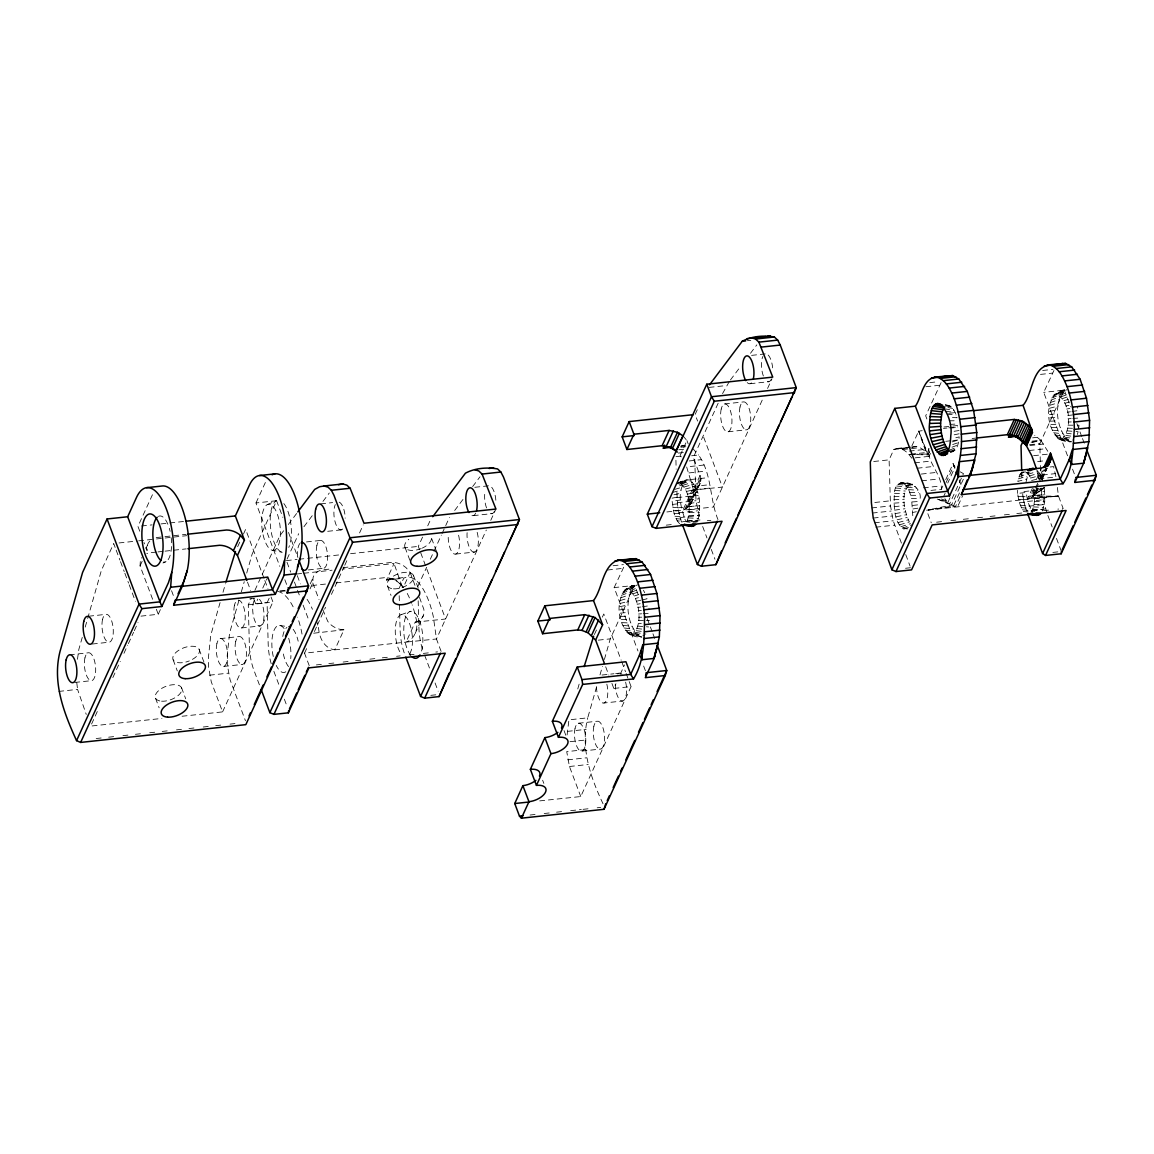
<?xml version="1.0" encoding="UTF-8"?>
<svg xmlns="http://www.w3.org/2000/svg" width="1154" height="1154" viewBox="0 0 1154 1154"><rect width="100%" height="100%" fill="white"/><g stroke="black" fill="none" stroke-linecap="round" stroke-linejoin="round"><path stroke-width="0.75" stroke-dasharray="5 3.75" d="M666.868 511.958L682.879 510.169L692.025 490.205C698.545 489.051 702.916 481.593 700.016 475.477L692.544 455.527M930.961 490.421L941.318 489.31C942.299 474.251 926.633 462.437 928.653 448.502M629.161 634.411L641.884 637.008C615.5 639.604 609.903 588.194 636.042 584.818L625.396 589.319M640.412 636.936C626.492 625.93 623.78 599.2 634.628 585.28L639.157 597.065M630.502 634.931C644.495 629.709 639.907 593.545 626.651 588.915M1060.05 439.703L1071.431 441.766C1045.048 444.362 1039.451 392.951 1065.589 389.576L1054.929 394.091M1069.96 441.693C1056.04 430.702 1053.328 403.958 1064.176 390.038M1061.348 439.761C1073.09 429.36 1070.162 400.972 1056.184 393.673M152.616 599.258L140.067 565.893L140.341 560.685A16.935 13.011 24.6 0 1 141.769 557.627M149.832 541.038A16.935 13.011 24.6 0 0 147.337 545.409L147.063 550.617L144.034 542.553M310.037 588.915L312.763 582.958L313.037 577.75A16.935 13.011 24.6 0 1 321.894 569.932L332.453 568.792M680.644 499.971L672.118 501.269L674.109 513.588L677.167 520.8L686.241 521.637C680.687 509.722 675.104 487.075 688.462 479.386C701.3 487.911 701.387 508.38 697.319 521.954L687.149 521.103L686.745 521.911L690.106 522.257M687.149 521.103C690.813 508.856 690.756 490.392 679.158 482.704L688.462 479.386M907.794 528.849C893.239 529.426 893.73 503.663 894.451 493.321C894.494 474.698 921.786 482.805 920.2 498.268L911.545 498.542C909.857 492.729 908.184 484.781 901.736 482.574M899.514 524.825L909.366 521.954C904.361 511.208 899.312 490.796 911.357 483.858M912.785 515.708L911.545 498.542M1030.94 512.405C1035.47 505.683 1034.705 496.84 1033.811 489.166L1038.975 488.459M1042.524 510.948L1044.716 501.514L1044.586 491.243L1044.139 487.753L1040.692 488.229M567.104 734.939L568.936 719.851L587.732 717.831L597.051 685.216M603.023 803.761C590.358 776.959 580.289 747.604 587.732 717.831M950.694 452.411C957.604 450.825 958.7 442.775 959.19 436.89L954.084 438.188M1078.673 428.61L1079.004 425.249L1075.86 425.22M1025.993 482.213L1028.676 471.813L1019.862 474.799L1017.799 481.391L1026.382 479.126M77.477 659.28L78.833 649.399L82.266 637.383M1077.389 434.481L1078.124 431.711L1073.465 431.351M85.208 627.084L87.17 620.217M87.661 618.501L101.379 570.422L113.683 543.534L115.544 548.482M220.082 602.59L210.764 635.205L208.427 657.419L208.528 666.983L211.283 681.855L222.578 711.888L181.567 716.302M223.01 592.29L225.463 583.708M238.878 600.57L229.559 633.185L227.223 655.385L227.324 664.964L230.079 679.836L245.456 720.76M241.316 591.973L244.259 581.674M246.711 573.091L252.106 554.208L276.585 500.735L255.986 502.956L279.816 566.369M577.765 688.952L579.726 682.086M599.993 674.917L602.446 666.334M604.393 659.453L610.278 638.854L634.758 585.381L614.159 587.602L637.989 651.015M915.266 457.835L929.085 456.349L930.225 453.089M309.229 665.685L304.526 653.164L406.078 642.1C415.541 639.013 418.57 627.17 416.031 618.429A57.96 22.691 83.9 0 0 412.18 604.84M929.374 451.575L928.047 454.907L908.876 454.402C905.313 450.204 899.298 446.612 893.845 449.469L889.099 459.84L890.499 505.928L893.225 520.771L901.447 543.159M928.278 510.039L1027.363 499.278L1032.787 496.263L1037.662 488.676M140.976 616.135L158.257 614.274L161.098 607.985M700.016 475.477L693.496 489.844C694.65 497.836 691.145 507.544 682.879 510.169L713.273 507.053L763.126 398.144M929.403 451.935L928.047 454.907C924.354 449.714 917.718 444.29 911.112 447.622M271.046 596.979L272.907 601.941L255.625 603.802L257.775 599.085M262.766 588.093L267.757 577.101M626.117 673.388L631.079 686.587L613.813 688.448L615.947 683.731M620.232 674.311L624.516 664.892M145.938 548.467L147.337 545.409M140.067 565.893L142.173 561.32M97.297 711.542L90.647 726.097L161.949 718.423M112.847 677.586L120.247 661.415M123.954 653.323L127.647 645.245M128.397 643.629L133.575 632.305M134.311 630.69L138.018 622.597M255.986 502.956L264.8 483.699A52.709 20.642 83.9 0 1 266.949 479.776M237.652 546.736L240.551 540.418M243.451 534.086L245.614 529.34L264.223 578.832M259.405 684.841L253.866 670.113A32.831 12.853 83.9 0 1 249.379 645.778L248.283 604.797L251.226 598.363M254.904 590.343L279.903 535.73L284.115 530.119M271.204 663.709A32.831 12.853 83.9 0 1 268.175 643.759L267.079 602.777L271.147 593.892M287.101 559.012L298.698 533.711M222.578 711.888L272.907 601.941M310.238 583.866L313.037 577.75M304.526 653.164L308.046 645.49M314.407 631.584L316.629 626.723M317.364 625.107L325.515 607.321M331.429 594.382L344.022 566.902M344.757 565.287L346.979 560.426M359.558 532.946L363.265 524.854M322.803 609.557L327.693 621.27A16.69 12.824 24.6 0 0 343.95 629.795L334.804 649.76C324.678 648.75 319.384 638.032 318.663 628.901A57.96 22.691 83.9 0 0 316.888 621.891M343.012 567.653L392.302 562.344A16.935 13.011 24.6 0 1 406.121 567.739L410.146 572.485L403.323 587.372L401.505 584.991A57.96 22.691 83.9 0 0 386.475 580.073L394.048 563.541L342.695 569.066M399.01 588.569L403.756 578.212A57.96 22.691 83.9 0 1 433.313 616.568L436.457 638.97L441.16 651.491L435.823 652.068M419.551 549.708L418.311 546.405L422.652 536.913M427.73 525.835L430.63 519.516M417.806 586.549L426.634 567.278M430.298 559.243L433.24 552.824M433.976 551.223L441.333 535.153M442.069 533.552L449.425 517.482M419.465 597.426L423.792 609.153A16.69 12.824 24.6 0 1 415.224 622.121L406.078 642.1L436.457 638.97L486.31 530.061M415.094 633.618L423.229 615.861M490.753 520.367L495.931 509.044M614.159 587.602L624.415 565.734M594.382 634.556L596.56 629.81M602.345 617.145L603.802 613.986L621.155 660.189M697.29 409.742L695.126 414.488L697.607 421.08M682.937 435.808L686.947 440.568L680.139 455.441L678.956 454.662L681.249 456.883M718.149 403.236L694.621 454.633L696.006 500.721L700.189 519.949L681.394 521.969L677.831 507.861L676.677 488.733M722.548 393.601L729.4 381.354M684.755 509.448L693.828 489.628M686.515 508.409L695.473 488.849M688.13 507.096L700.867 478.982M689.587 505.524L700.853 480.699M690.857 503.707L700.579 482.358M539.711 800.89L580.75 796.548L631.079 686.587M767.569 388.436L772.012 378.743M911.804 446.108L918.685 431.091L922.219 430.702M941.101 382.638L925.681 415.815L927.499 420.647M927.758 451.777L929.158 448.718M911.804 458.21L908.876 454.402L927.383 454.056L929.114 450.464M929.085 456.349L930.441 453.392M941.318 489.31L942.789 486.094M945.732 479.675L953.074 463.634L955.05 467.082L947.751 483.05M946.121 482.487L953.94 465.394M943.64 496.523L945.14 493.248M950.059 497.648L947.924 502.336L953.507 505.914L957.575 506.779L962.595 495.831M959.464 492.902L953.507 505.914L928.234 509.967L951.545 505.005L963.33 479.271M960.027 496.682L955.541 506.505L926.547 510.241L931.249 522.762M1067.537 455.787L1043.706 392.36L1053.963 370.492M1040.778 479.256L1039.826 443.626L1064.305 390.139L1043.706 392.36M1032.368 488.33L1027.363 499.278L1058.478 496.047L1063.18 508.568L1057.843 509.13M1036.667 478.939L1041.687 467.99M1033.796 488.733L1029.296 498.571L1058.478 496.047L1057.179 486.108M1038.283 478.91L1042.033 470.717M1050.111 466.995L1053.573 466.62L1055.982 476.977L1038.715 478.823L1042.379 470.803M1034.835 489.426L1031.113 497.562L1058.478 496.047L1032.787 496.263L1040.158 480.179M1035.571 487.81L1043.764 469.923M1040.259 478.261L1043.822 470.486M1040.894 478.564L1046.043 467.312M1040.894 479.098L1045.279 469.519M1037.215 488.344L1034.316 494.705L1044.572 487.594M1041.572 478.823L1045.207 470.89M1042.062 478.145L1046.548 468.322M1037.071 489.772L1035.643 492.888L1044.5 487.147M1042.004 479.17L1047.082 468.091M1041.947 479.545L1047.125 468.236M693.554 492.311L700.593 477.222M409.93 653.842L411.444 649.817A21.306 8.338 83.9 0 0 407.391 618.89A21.306 8.338 83.9 0 0 395.779 624.328A21.306 8.338 83.9 0 0 401.563 654.448M1019.862 474.799C1023.584 467.529 1030.724 475.448 1031.561 480.482L1041.644 478.117L1042.639 481.117M288.341 524.493L296.78 513.27M303.964 526.686L313.47 514.049M322.961 501.413L329.294 492.989M454.69 510.472L463.129 499.235M472.635 486.599L480.021 476.775M730.453 379.954L739.945 367.318M750.489 353.283L756.822 344.858M1032.787 496.263L1045.25 487.377M1036.768 490.868L1042.783 487.363M267.209 504.673L276.441 500.634A26.253 10.285 83.9 0 0 270.829 529.513A26.253 10.285 83.9 0 0 283.711 552.348M162.974 562.993L166.046 561.652M1053.761 394.957L1062.834 391.018M624.213 590.199L633.286 586.261M950.406 452.152L954.949 450.19M1057.497 393.745L1067.075 389.648M627.949 588.973L637.527 584.876M1052.679 396.269L1061.622 392.504M950.059 451.387L956.017 448.877M623.146 591.512L632.075 587.747M1058.824 394.264L1065.33 391.581M629.291 589.506L635.782 586.823M1051.741 398L1060.54 394.466M949.627 450.089L956.969 447.146M622.194 593.243L630.993 589.708M1060.165 395.245L1066.772 392.648M630.618 590.487L635.58 588.54M1050.933 400.106L1059.632 396.861M951.978 447.204L957.777 445.04M621.386 595.349L630.084 592.103M1061.464 396.673L1068.2 394.206M631.916 591.915L636.965 590.055M677.917 482.79L687.077 479.473M401.102 614.707L410.261 611.389M676.734 483.338L685.764 480.093M677.124 483.829L684.553 481.204M1020.857 473.342L1025.3 471.77M680.442 483.093L689.876 479.819M903.683 529.123L911.545 526.383M680.572 446.281L686.442 445.314L681.249 445.877M679.057 484.305L683.457 482.819M1050.284 402.558L1058.896 399.63M952.685 444.535L958.426 442.588M620.737 597.801L629.348 594.873M1062.719 398.505L1067.118 397.019M633.171 593.747L637.571 592.262M681.726 483.944L691.304 480.756M1026.945 472.938L1030.133 471.885M902.255 528.171L911.833 524.969M946.107 405.804C952.641 404.059 955.368 413.031 957.055 417.748L948.256 417.373M953.767 451.055L951.213 451.416M679.619 485.805L682.519 484.868M1019.025 476.645L1027.724 473.861M900.856 526.729L910.564 523.671M682.995 485.257L692.703 482.199M1028.2 474.236L1036.292 471.697M1063.887 400.698L1068.344 399.342M634.339 595.94L638.797 594.584M1049.808 405.299L1058.362 402.732M952.064 441.91L958.902 439.847M620.261 600.527L628.815 597.974M674.845 489.368L681.754 487.334M1018.318 478.867L1026.959 476.313M684.192 486.974L694.044 484.103M1029.411 475.953L1039.249 473.097L1041.644 478.117M1032.181 442.559L1040.807 440.208L1047.832 451.329M1064.94 403.236L1069.469 402.01M635.392 598.464L638.422 597.657M685.332 489.065L695.299 486.425M672.594 492.397L681.163 490.133M1030.536 478.059L1040.504 475.419M898.259 522.502L908.227 519.863M1049.52 408.256L1058.03 406.093M619.972 603.499L628.483 601.335M897.12 519.805L907.203 517.439M686.356 491.489L696.439 489.123M1065.878 406.035L1068.936 405.328M636.344 601.263L640.917 600.21M642.446 599.864L647.019 598.811L645.966 595.637M673.95 494.792L680.788 493.22M1031.099 442.242L1040.807 440.208L1034.705 435.318M1049.404 411.401L1057.915 409.656M954.199 434.798L959.291 433.745M619.857 606.643L628.367 604.884M896.124 516.804L906.308 514.727M687.25 494.186L697.434 492.123M672.09 498.167L680.615 496.523M912.958 512.405L916.363 511.741M1066.671 409.05L1069.758 408.458M637.138 604.292L640.21 603.701M895.288 513.573L905.544 511.813M688.015 497.114L698.271 495.354M1049.491 414.661L1058.002 413.334M954.098 431.293L959.205 430.5L958.931 427.196M619.958 609.889L628.468 608.576M912.915 508.957L918.021 508.178M1067.306 412.223L1070.422 411.762M1071.965 411.516L1078.182 410.579L1077.461 406.987M637.758 607.466L640.874 606.99M642.417 606.759L648.635 605.821L649.154 609.514M688.606 500.187L698.92 498.759M894.639 510.169L904.952 508.741M672.349 504.442L680.903 503.49M1028.185 512.015L1023.584 511.51L1022.372 509.794L1019.314 502.567L1017.554 493.422L1026.108 492.469L1028.055 502.61L1032.787 512.535M912.655 505.452L919.493 504.673M313.672 633.2L343.95 629.795M1067.767 415.498L1072.455 414.978M638.22 610.726L641.35 610.379M747.374 340.704L750.792 340.343M751.6 355.374L765.275 353.903M709.147 387.398L726.227 385.566M750.114 383.719L768.91 381.7M724.481 403.972L743.277 401.938M929.792 382.623L938.39 381.7M1042.653 370.477L1052.953 369.367M925.912 386.734L939.659 385.248M1040.49 374.401L1052.52 373.117M728.131 431.769L746.926 429.75M948.689 413.334L955.772 412.569M680.86 447.247L686.039 446.699M678.74 449.786L683.933 449.223M678.321 453.075L683.5 452.512M943.914 426.994L950.954 426.23M952.714 426.042L957.993 425.48M680.947 456.104L675.826 456.652L676.157 469.13M943.467 428.422L947.016 428.033M948.79 427.846L957.632 426.893M691.621 455.772L698.531 455.022C712.22 474.092 709.407 498.816 717.976 519.574M689.226 460.951L701.315 459.653M320.653 503.88L332.612 502.596M474.799 487.291L488.459 485.82A14.036 5.496 83.9 0 1 495.888 500.749M703.911 465.033L686.63 466.894L693.496 489.844L710.777 487.983M141.495 526.022L152.126 524.868M160.969 523.916L168.051 523.166M169.826 522.964L183.991 521.449M945.717 441.318L950.997 440.756M952.757 440.568L959.811 439.804M972.13 438.477L975.649 438.102M896.73 448.488L910.535 447.002M899.716 448.502L910.088 447.391M911.804 447.204L916.983 446.641M893.845 449.469L907.664 447.983M902.774 449.512L920.055 447.651M688.996 472.924L706.277 471.063M909.294 451.113L923.113 449.627M1032.599 437.842L1037.778 437.294M910.607 454.214L926.143 452.541L918.685 431.091L927.715 453.508M1032.166 441.131L1040.807 440.208M691.073 479.487L708.354 477.641M156.194 537.576L163.233 536.826M164.993 536.639L186.111 534.36M873.722 461.499L889.099 459.84M1029.57 444.723L1039.826 443.626M119.035 542.957L136.864 541.038M138.653 540.851L154.694 539.12M156.482 538.932L186.789 535.672M1029.916 445.502L1043.735 444.016M692.847 486.498L710.128 484.651M914.603 462.841L931.869 460.98M1029.253 450.507L1046.534 448.646M327.707 531.316L341.382 529.845M473.313 515.65L492.109 513.617M917.199 468.221L934.466 466.36M1033.58 455.7L1047.399 454.2M156.237 552.102L149.198 552.867A16.935 13.011 24.6 0 0 146.774 553.646M157.997 551.915L163.277 551.338M165.036 551.15L186.169 548.886M676.922 497.634L695.718 495.614M921.281 474.063L936.832 472.39M1037.662 461.542L1044.572 460.792M306.474 541.947L320.134 540.476M677.21 502.74L696.006 500.721M921.628 480.814L938.909 478.968M677.831 507.861L696.627 505.827M678.754 512.838L697.55 510.818M923.402 487.825L940.669 485.978M1036.999 471.294L1038.066 475.491L1055.333 473.63M679.951 517.583L698.747 515.564M286.38 560.599L297.083 559.445M298.857 559.257L339.867 554.843M350.571 553.689L418.311 546.405M874.819 502.48L890.196 500.822M666.276 525.142L671.614 524.565M693.02 522.257L700.146 521.493M707.272 520.728L710.85 520.339M871.703 507.948L890.499 505.928M308.406 569.932L323.784 568.273M455.715 554.079L474.51 552.059A14.036 5.496 83.9 0 0 476.429 529.989M296.665 574.014L301.973 573.451M303.747 573.249L332.078 570.206M872.309 513.068L891.104 511.049M1041.831 494.821L1041.225 489.714L1022.43 491.734L1023.035 496.84L1041.831 494.821L1047.255 513.847M873.232 518.059L892.028 516.026M1023.035 496.84L1023.959 501.831L1042.754 499.812M874.429 522.791L893.225 520.771M1023.959 501.831L1025.156 506.577L1043.952 504.558M325.457 584.068L314.898 585.208A16.935 13.011 24.6 0 0 311.364 586.52M336.016 582.929L385.306 577.62A16.935 13.011 24.6 0 1 399.125 583.015L403.323 587.372M279.888 590.862L285.067 590.314M389.36 579.092L406.626 577.231M875.886 527.176L894.682 525.157M1045.409 508.943L1026.613 510.962L1025.156 506.577M280.465 591.483L285.644 590.92M386.475 580.073L403.756 578.212M936.601 522.185L943.741 521.42M950.867 520.642L956.219 520.079M963.345 519.3L970.471 518.535M977.611 517.771L982.963 517.194M990.089 516.429L997.215 515.665M1004.355 514.886L1009.707 514.323M1016.833 513.544L1023.959 512.78M1031.099 512.015L1034.662 511.626M1043.577 510.674L1050.703 509.909M88.714 616.222L105.807 614.375M249.697 598.897L254.818 598.349M402.155 586.578L394.048 563.541M248.283 604.797L267.079 602.777M613.106 565.72L623.405 564.609M607.509 570.018L622.972 568.345M92.363 644.019L109.442 642.172M241.374 627.978L260.169 625.958M69.413 654.837L88.209 652.818M220.14 638.624L238.936 636.59M905.544 568.273L910.679 567.71M1052.852 552.42L1057.987 551.857M74.765 682.447L91.844 680.615M223.775 666.421L242.571 664.401M58.767 691.419L77.563 689.385L86.247 714.413M209.494 675.191L228.29 673.171M316.369 664.92L321.706 664.343M328.847 663.579L334.198 663.002M343.113 662.05L348.45 661.473M355.591 660.708L360.942 660.131M369.857 659.165L375.194 658.588M382.335 657.823L387.672 657.246M396.587 656.294L400.164 655.905M409.079 654.953L416.205 654.174M423.33 653.409L428.682 652.832M598.32 640.153L610.278 638.854M602.013 675.032L613.986 673.748M615.688 673.575L619.107 673.2M430.831 695.343L435.967 694.795M96.186 738.517L101.538 737.94M108.664 737.175L115.804 736.411M122.944 735.646L128.296 735.069M135.436 734.305L140.788 733.728M149.717 732.761L155.069 732.184M162.209 731.42L169.335 730.655M176.475 729.876L181.827 729.299M188.967 728.535L196.108 727.77M203.248 727.006L208.6 726.429M215.74 725.664L222.881 724.885M230.007 724.121L235.373 723.544M596.474 686.89A14.036 5.496 83.9 0 0 603.946 703.017L622.742 700.997M578.313 723.269L597.108 721.25M567.35 731.391L586.145 729.357M570.018 741.69L585.395 740.046M585.511 749.61L566.715 751.629L569.456 766.501L580.75 796.548M581.962 751.066L600.758 749.047M567.667 759.837L586.463 757.817M569.456 766.501L588.251 764.482M530.075 815.027L537.144 814.262M544.212 813.498L549.506 812.935M556.574 812.171L561.868 811.608M570.696 810.656L581.299 809.517M583.058 809.329L590.127 808.565M597.181 807.8L600.715 807.425M950.391 428.091L957.229 427.384M1049.779 417.95L1058.319 417.056M689.01 503.332L699.382 502.264M894.177 506.678L904.548 505.596M1034.229 492.325L1044.586 491.243M620.232 613.178L628.771 612.298M692.025 490.205L722.418 487.075L702.57 434.279M415.224 622.121L445.603 619.006L420.171 551.352M912.208 501.947L920.791 501.326M1068.041 418.787L1071.186 418.556M1072.744 418.455L1079.019 418.008M672.768 507.587L681.35 506.981M689.241 506.505L699.627 505.769M893.932 503.158L904.318 502.423M1034.446 495.484L1044.846 494.763M1017.972 496.581L1026.57 495.975M638.494 614.015L641.638 613.798M643.196 613.683L649.471 613.25M949.872 424.383L958.484 423.936M1050.227 421.21L1058.838 420.763M620.679 616.452L629.291 615.991M893.888 499.711L904.289 499.321M689.27 509.606L699.67 509.217M1034.489 498.6L1044.889 498.211M1068.128 422.032L1071.273 421.931M673.345 510.659L682.014 510.385M1018.564 499.653L1027.219 499.379M638.58 617.275L641.725 617.174M894.061 496.408L904.433 496.335M1034.33 501.572L1044.716 501.514M689.126 512.592L699.497 512.52M949.151 420.792L957.849 420.763M1050.861 424.383L1059.56 424.355M621.314 619.626L630.012 619.597M910.708 495.311L919.449 495.34M1019.314 502.567L1028.055 502.61M674.109 513.588L682.851 513.631M1068.027 425.177L1074.302 425.22M638.479 620.405L644.754 620.448M646.312 620.463L649.457 620.491M894.451 493.321L904.779 493.551M1033.984 504.356L1044.327 504.601M688.779 515.376L699.122 515.607M909.713 492.311L918.555 492.643M1020.223 505.279L1029.051 505.611M675.003 516.285L683.846 516.617M1051.655 427.398L1060.454 427.773M622.107 622.641L630.906 623.016M1067.738 428.148L1072.427 428.336M638.191 623.376L641.307 623.521M895.028 490.522L905.313 491.027M1033.465 506.894L1043.75 507.399M688.246 517.901L698.531 518.42M908.573 489.613L917.531 490.219M1021.247 507.702L1030.19 508.308M1032.743 509.188L1042.971 509.866M676.028 518.709L684.986 519.314M687.524 520.194L697.766 520.872M895.792 488.055L906.005 488.806M1067.262 430.875L1071.922 431.235M637.715 626.117L648.577 626.939M947.189 414.199L956.118 414.935M1052.592 430.211L1061.521 430.947M1032.368 510.097L1039.134 510.659M623.045 625.439L631.974 626.189M907.318 487.291L916.391 488.113M1022.372 509.794L1031.445 510.631M896.745 486.007L906.856 486.959M1066.613 433.327L1071.229 433.817M637.066 628.569L641.682 629.06M897.826 484.392L907.837 485.502M905.977 485.387L915.18 486.397M945.977 411.343L955.05 412.411M1053.66 432.736L1062.719 433.803M624.112 627.978L633.171 629.045M899.038 483.281L913.925 485.098M900.351 482.661L910.117 483.944M903.149 483.007L912.641 484.247M1065.806 435.433L1071.143 436.154M636.258 630.675L641.595 631.397M279.715 625.497L289.337 626.795M944.664 408.848L953.882 410.218M1054.828 434.928L1064.046 436.299M625.28 630.171L634.498 631.541M1064.853 437.164L1071.893 438.275M635.306 632.406L645.865 634.065M947.939 407.578L952.627 408.386M1056.083 436.76L1065.459 438.376M626.535 632.003L635.912 633.618M1063.786 438.477L1072.455 440.006M634.238 633.719L644.639 635.551M946.554 406.064L951.329 406.958M1057.381 438.188L1066.931 439.991M627.834 633.431L637.397 635.219M1062.603 439.342L1071.143 440.972M633.056 634.585L641.595 636.215M945.126 405.011L950.002 405.977M1058.708 439.169L1068.445 441.102M945.357 404.78L948.66 405.443M272.33 550.285A23.181 9.073 83.9 0 0 278.446 517.612A23.181 9.073 83.9 0 0 262.376 514.035A23.181 9.073 83.9 0 0 272.33 550.285L282.24 552.29M941.246 499.004L946.309 500.605L947.924 502.336L939.515 499.249M938.606 499.379L949.67 503.808L963.475 473.659L959.638 471.496M937.163 499.018L951.545 505.005M692.573 448.3L698.531 455.022M1036.508 469.75L1039.249 473.097M679.634 523.815L677.167 520.8M944.881 498.658L946.309 500.605M643.427 590.271L644.754 592.767M918.685 431.091L927.383 454.056M564.032 730.569L565.849 735.386M542.64 780.219L543.851 783.422M312.763 582.958L319.038 599.59M1064.305 390.139L1070.58 406.828M1076.855 423.518L1079.365 430.197M1079.985 431.87L1081.875 436.876M1082.495 438.549L1085.005 445.213M1072.556 469.13L1075.701 477.482M1047.861 515.477L1052.174 526.945M1056.487 538.399L1061.406 551.497M953.074 463.634L954.906 468.51M959.176 479.876L961.628 486.368M905.76 554.627L910.059 566.08M702.656 526.498L706.955 537.952M711.268 549.405L714.961 559.228M647.307 618.76L652.327 632.118M652.948 633.777L655.458 640.456M643.643 666.046L646.153 672.71M621.775 661.833L625.497 671.729M605.662 666.752L608.793 675.104M611.923 683.442L613.813 688.448M436.414 551.179L431.033 536.898A14.036 7.097 -20.6 0 1 422.35 548.063M405.054 547.458L410.42 561.738M413.435 575.298L418.815 589.607M424.614 655.14L430.153 669.868M435.072 682.966L438.145 691.159M387.441 585.871L391.033 595.406M276.585 500.735L282.86 517.425M288.5 532.441L297.92 557.483M297.285 575.658L300.372 583.866M287 562.243L290.721 572.153M294.443 582.049L300.026 596.892M303.127 605.143L308.709 620.001M284.836 579.726L287.981 588.064M264.843 580.491L267.944 588.742M247.475 582.106L250.62 590.444M253.75 598.796L255.625 603.802M273.887 671.368L279.427 686.096M284.346 699.194L286.812 705.743M199.108 649.24L204.489 663.55M171.557 590.733L174.528 598.637M139.778 531.244L137.946 526.397L151.939 495.845A52.709 20.642 83.9 0 1 154.102 491.907M156.367 609.269L158.257 614.274M173.129 659.799L177.312 670.936M181.524 687.669L185.707 698.819M116.165 550.141L119.886 560.036M120.506 561.681L124.228 571.591M124.848 573.235L128.57 583.131M129.19 584.789L135.393 601.277M155.53 698.242L159.122 707.791M686.947 440.568L688.202 443.886M410.146 572.485L415.123 585.785M1038.066 475.491L1038.715 478.823M302.031 634.094L301.382 630.762A57.96 22.691 83.9 0 0 297.53 617.174M76.799 682.822L77.563 689.385M1017.338 490.262L1017.554 493.422M1021.752 472.375L1021.939 479.501M418.181 600.801L418.902 627.531A32.831 12.853 83.9 0 0 423.388 651.866M399.197 595.709L399.385 602.835M399.443 604.609L400.106 629.565A32.831 12.853 83.9 0 0 404.592 653.885M288.543 666.608A21.306 8.338 83.9 0 1 282.932 651.678M282.759 636.489A21.306 8.338 83.9 0 1 286.913 627.43M293.159 629.334A21.306 8.338 83.9 0 1 298.179 641.191M285.774 671.772A23.628 9.261 83.9 0 1 276.239 665.425M273.267 656.511A23.628 9.261 83.9 0 1 274.219 629.911A23.628 9.261 83.9 0 1 285.298 630.228M288.688 638.234A23.628 9.261 83.9 0 1 290.75 658.645M410.766 655.458A23.628 9.261 83.9 0 1 404.621 620.607A23.628 9.261 83.9 0 1 418.484 618.356A23.628 9.261 83.9 0 1 420.503 653.871M458.6 535.225A14.036 5.496 83.9 0 1 454.993 554.151A14.036 5.496 83.9 0 1 448.329 534.446M474.51 552.059A14.036 5.496 83.9 0 1 467.125 532.427M307.065 599.287A57.96 22.691 83.9 0 1 312.445 609.298M277.696 591.439A57.96 22.691 83.9 0 1 294.544 609.745M494.547 511.063A14.036 5.496 83.9 0 1 489.181 512.463M486.541 507.89A14.036 5.496 83.9 0 1 485.199 490.883M297.66 556.589A14.036 5.496 83.9 0 1 300.011 543.332M475.751 513.083A14.036 5.496 83.9 0 1 470.385 514.482M342.709 529.008A14.036 5.496 83.9 0 1 335.295 522.56A14.036 5.496 83.9 0 1 335.295 504.601M339.189 502.149A14.036 5.496 83.9 0 1 345.205 518.175M407.232 593.43A57.96 22.691 83.9 0 1 411.617 603.282M421.224 548.554A14.036 7.097 -20.6 0 1 406.323 548.929A14.036 7.097 -20.6 0 1 408.79 539.293M158.386 516.386A23.181 9.073 83.9 0 1 168.383 525.532M169.321 528.33A23.181 9.073 83.9 0 1 170.128 531.345M171.21 537.793A23.181 9.073 83.9 0 1 163.493 561.998M182.39 662.684A14.036 7.112 -20.6 0 1 175.105 653.265A14.036 7.112 -20.6 0 1 196.786 647.134A14.036 7.112 -20.6 0 1 190.424 660.42M189.299 660.91A14.036 7.112 -20.6 0 1 185.837 662.05M283.841 503.562A26.253 10.285 83.9 0 1 288.76 547.458M259.462 599.315A14.036 5.496 83.9 0 1 263.429 620.895A14.036 5.496 83.9 0 1 254.616 620.232A14.036 5.496 83.9 0 1 255.207 598.998M771.348 379.132A14.036 5.496 83.9 0 1 765.982 380.546M763.357 375.973A14.036 5.496 83.9 0 1 762.837 356.471M768.203 355.057A14.036 5.496 83.9 0 1 772.747 370.045M751.442 382.883A14.036 5.496 83.9 0 1 747.186 382.565M606.845 684.163A14.036 5.496 83.9 0 1 603.946 703.017M625.641 682.144A14.036 5.496 83.9 0 1 622.035 701.069A14.036 5.496 83.9 0 1 615.37 681.365M617.779 674.037A14.036 5.496 83.9 0 1 622.035 674.354M316.874 545.539A14.036 5.496 83.9 0 0 322.327 568.172A14.036 5.496 83.9 0 0 326.669 549.419A14.036 5.496 83.9 0 0 316.874 545.539M393.5 588.828A14.036 7.097 -20.6 0 0 413.81 577.13A14.036 7.097 -20.6 0 0 394.004 575.788A14.036 7.097 -20.6 0 0 393.5 588.828M161.589 701.199A14.036 7.112 -20.6 0 0 181.899 689.501A14.036 7.112 -20.6 0 0 162.094 688.159A14.036 7.112 -20.6 0 0 161.589 701.199M102.547 619.438A14.036 5.496 83.9 0 0 108 642.071A14.036 5.496 83.9 0 0 112.342 623.319A14.036 5.496 83.9 0 0 102.547 619.438M84.949 657.881A14.036 5.496 83.9 0 0 90.401 680.499A14.036 5.496 83.9 0 0 94.743 661.761A14.036 5.496 83.9 0 0 84.949 657.881M234.478 605.244A14.036 5.496 83.9 0 0 239.931 627.877A14.036 5.496 83.9 0 0 244.273 609.124A14.036 5.496 83.9 0 0 234.478 605.244M216.88 643.687A14.036 5.496 83.9 0 0 222.333 666.305A14.036 5.496 83.9 0 0 226.674 647.567A14.036 5.496 83.9 0 0 216.88 643.687M235.676 641.667A14.036 5.496 83.9 0 0 241.128 664.286A14.036 5.496 83.9 0 0 245.47 645.533A14.036 5.496 83.9 0 0 235.676 641.667M740.017 407.016A14.036 5.496 83.9 0 0 745.47 429.634A14.036 5.496 83.9 0 0 749.811 410.896A14.036 5.496 83.9 0 0 740.017 407.016M721.221 409.035A14.036 5.496 83.9 0 0 726.674 431.654A14.036 5.496 83.9 0 0 731.016 412.916A14.036 5.496 83.9 0 0 721.221 409.035M575.053 728.333A14.036 5.496 83.9 0 0 580.505 750.951A14.036 5.496 83.9 0 0 584.847 732.213A14.036 5.496 83.9 0 0 575.053 728.333M593.848 726.313A14.036 5.496 83.9 0 0 599.301 748.932A14.036 5.496 83.9 0 0 603.643 730.193A14.036 5.496 83.9 0 0 593.848 726.313"/><path stroke-width="1.5" d="M284.634 560.123L281.316 570.48L272.517 589.737L175.119 600.21L173.619 605.244L275.33 594.296L284.144 575.053L284.634 560.123A52.709 20.642 83.9 0 0 276.946 491.517A52.709 20.642 83.9 0 0 249.322 485.358L235.344 515.925L244.446 540.144L237.45 555.42L246.855 580.448M535.874 780.364A14.036 7.097 -20.7 0 1 522.877 785.658L514.742 803.53L519.488 816.166L521.406 818.186L528.95 801.713A14.036 7.097 -20.7 0 0 545.525 792.134A14.036 7.097 -20.7 0 0 536.437 785.384L550.948 753.663A14.036 7.097 -20.7 0 0 567.523 744.099A14.036 7.097 -20.7 0 0 558.421 737.334L582.655 684.423L633.503 678.941C644.898 660.477 644.019 638.277 644.581 617.26C643.672 603.181 640.989 589.059 635.118 576.163C631.541 569.283 626.579 559.978 617.635 560.195C602.143 566.455 602.648 588.699 593.517 600.57L602.619 624.79L595.623 640.066L604.407 663.42M657.347 645.461L666.752 670.503L665.252 675.537L645.302 677.672L654.116 658.429L659.352 636.878L660.045 615.601L656.943 593.473L650.582 574.49L642.129 562.099L636.07 558.666L617.635 560.195M929.59 423.46C931.206 383.099 954.069 414.228 950.795 435.491C949.179 475.866 926.316 444.737 929.59 423.46L940.582 423.114L942.097 411.819L944.924 406.67M891.883 569.744L926.777 493.508L947.376 491.287C964.787 463.692 964.859 428.798 954.228 398.808C950.708 390.485 946.568 380.402 937.293 377.228C922.782 376.723 921.786 397.539 915.382 406.165L949.54 495.917L929.605 498.066L895.966 571.547L891.883 569.744L873.232 518.059L871.4 502.841L870.304 461.86L894.783 408.386L915.382 406.165M1036.292 468.481L1031.849 455.873L1026.469 445.877L1032.556 432.548L1023.064 405.328C1032.729 394.48 1031.676 366.179 1050.154 365.082C1059.415 368.256 1063.555 378.353 1067.089 386.662C1072.052 400.337 1074.244 414.906 1074.331 429.418C1072.556 448.026 1073.999 467.471 1063.05 483.714L961.34 494.648L970.153 475.405L976.039 453.782L976.746 432.505L973.63 410.377L967.283 391.408L958.815 379.002L952.757 375.569L934.322 377.098M1086.26 448.56L1096.3 475.26L1094.8 480.295L1074.85 482.444L1083.664 463.187L1088.9 441.636L1089.592 420.359L1086.491 398.231L1080.13 379.262L1071.677 366.857L1065.618 363.423L1047.183 364.952M1048.611 464.99L1051.049 458.484L1050.472 453.147L1043.851 467.601M161.82 606.514L170.633 587.256L171.773 572.269A52.709 20.642 83.9 0 0 164.099 503.649A52.709 20.642 83.9 0 0 136.475 497.504L127.661 516.761L161.82 606.514L141.87 608.663L80.636 742.426L76.553 740.637C63.802 712.696 52.132 682.432 60.037 651.419L82.583 572.456L107.062 518.968L127.661 516.761M956.19 472.044L958.354 476.674L959.493 461.672L974.957 460.013L970.153 475.405L958.354 476.674L949.54 495.917M521.406 818.186L604.004 809.3L605.735 803.79M1027.839 514.237L1042.61 553.516L1045.538 555.449L1061.161 553.776L1061.406 551.497M261.251 689.76L269.863 712.667L273.945 714.369L288.356 712.826L288.659 710.648M405.819 657.16L420.59 696.453L424.672 698.156L439.083 696.598L449.108 673.186M682.634 525.243L697.391 564.522L701.473 566.239L715.884 564.681L721.423 551.064M299.174 560.815L308.58 585.857L307.065 590.877L287.13 593.026L287.692 589.723M645.591 676.028L646.153 672.71L666.752 670.503L657.073 691.635M654.116 658.429L658.27 643.11L642.807 644.769L639.504 655.126L642.316 659.699L654.116 658.429L654.679 655.126M1074.85 482.444L1075.413 479.126M1083.664 463.187L1087.818 447.867L1072.354 449.526L1069.051 459.898L1071.864 464.456L1083.664 463.187L1086.347 453.435M171.773 572.269L168.47 582.626L159.656 601.869L139.057 604.09L76.553 740.637M272.07 474.813A52.709 20.642 83.9 0 1 295.929 498.701A52.709 20.642 83.9 0 1 300.098 558.449L297.4 567.22M287.13 593.026L295.943 573.783L300.098 558.449M146.601 487.68L162.065 486.022A52.709 20.642 83.9 0 1 184.106 514.107A52.709 20.642 83.9 0 1 187.237 570.595L183.933 580.967L178.062 593.791M225.953 581.991L235.488 551.482M584.14 666.637L593.661 636.128M961.34 494.648L967.254 479.992M970.153 475.405L973.312 466.043M173.619 605.244L182.433 585.987L187.237 570.595M439.083 696.598L519.444 519.545L503.447 476.977L500.865 472.029L497.576 468.928C487.276 467.11 474.871 468.034 465.437 473.183L432.736 516.703M715.884 564.681L796.246 387.614L780.248 345.06L777.681 340.113L774.377 337.011C764.092 335.179 751.687 336.117 742.253 341.267L709.551 384.772M1032.166 429.548L1025.271 444.434L1023.944 443.165L1030.94 427.889L1032.166 429.548L1026.469 445.877L1025.271 444.434L1030.94 427.889L1022.675 421.282L1014.323 419.421L975.592 423.59M654.967 653.467L656.799 648.663M237.45 555.42L233.425 550.66L240.421 535.384A16.935 13.011 24.6 0 0 226.602 530.003L187.871 534.172M249.048 715.884L250.533 712.638M254.255 704.517L263.184 685M266.906 676.879L271.378 667.127M272.863 663.882L278.071 652.5M279.556 649.24L284.028 639.489M285.514 636.243L290.721 624.862M292.207 621.617L294.443 616.741M298.165 608.605L303.372 597.224M305.608 592.348L308.58 585.857L287.981 588.064M307.065 590.877L245.831 724.654L80.636 742.426M269.863 712.667L349.922 537.778L333.924 495.225L331.342 490.277L328.053 487.176L324.115 485.978L319.629 486.728L314.71 489.397L297.833 511.871M273.945 714.369L352.72 542.279L349.922 537.778L519.444 519.545L508.222 544.053M289.394 709.046L296.737 692.991M298.208 689.775L304.829 675.321M306.286 672.118L308.493 667.3M288.356 712.826L308.926 667.863L445.242 653.193L424.672 698.156M420.59 696.453L440.424 653.106M450.608 669.911L455.844 658.472M457.33 655.198L468.567 630.69M470.053 627.415L481.276 602.893M482.776 599.633L491.748 580.015M495.499 571.836L504.471 552.232M595.623 640.066L588.093 632.796L581.991 630.416L577.779 629.925L542.582 633.719L537.836 621.083L544.818 605.807L593.517 600.57M626.91 449.497L633.907 434.221L669.118 430.428L677.47 432.288L682.937 435.808L675.941 451.084L670.474 447.564L662.122 445.704L626.91 449.497L622.165 436.861L629.161 421.585L693.338 414.675M542.582 633.719L549.578 618.443L544.818 605.807M577.779 629.925L584.775 614.649L595.089 617.52L602.619 624.79M662.122 445.704L669.118 430.428M671.931 447.218L663.29 448.141L664.661 445.141M581.991 630.416L588.987 615.14M666.334 446.194L673.33 430.918M586.131 631.801L593.127 616.524M670.474 447.564L677.47 432.288M588.093 632.796L595.089 617.52M672.421 448.56L679.417 433.284M591.598 635.32L598.594 620.044M536.437 785.384L530.364 769.329L544.876 737.622A14.036 7.097 -20.7 0 0 557.858 732.314M701.473 566.239L722.058 521.276L656.092 528.373L652.01 526.671L647.307 514.15L706.782 384.224L772.747 377.113L758.885 342.132L755.581 339.031L751.643 337.833M652.01 526.671L711.484 396.745L706.782 384.224M656.092 528.373L714.297 401.231L711.484 396.745L796.246 387.614L793.26 394.149M639.504 655.126L630.69 674.383L633.503 678.941M697.391 564.522L717.24 521.175M607.22 800.544L609.456 795.669M613.178 787.533L618.385 776.152M620.621 771.276L622.107 768.03M625.829 759.909L634.758 740.392M638.479 732.271L642.937 722.519M644.437 719.259L649.644 707.892M651.13 704.632L653.366 699.757M725.174 542.885L736.396 518.377M737.882 515.102L753.605 480.785M755.091 477.511L766.328 453.003M767.814 449.728L779.037 425.206M780.537 421.946L791.759 397.423M604.004 809.3L665.252 675.537M968.725 476.79L971.654 470.37M977.409 437.914L1007.327 434.697L1014.323 419.421M1007.327 434.697L1009.433 434.827L1016.429 419.551M1017.136 436.212L1008.509 437.135L1009.88 434.135M1009.433 434.827L1011.539 435.188L1018.535 419.912M1011.539 435.188L1013.645 435.765L1020.641 420.489M1013.645 435.765L1015.679 436.558L1022.675 421.282M1025.271 444.434L1017.64 437.554L1024.637 422.277M1019.472 438.736L1026.469 423.46M1021.146 440.078L1028.142 424.802M1022.646 441.564L1029.642 426.288M1023.064 441.203L1021.03 445.646L1021.694 470.587M1045.236 467.384L1050.933 454.95M1046.736 466.317L1051.121 456.739M1048.048 465.048L1051.049 458.484M1047.789 466.346L1050.703 460.172M1069.051 459.898L1060.237 479.141L1063.05 483.714M1042.61 553.516L1062.445 510.169M1045.538 555.449L1066.123 510.501L932.158 524.911L911.573 569.874L895.966 571.547M1062.142 549.867L1073.278 525.546M1074.763 522.3L1085.9 497.965M1087.385 494.72L1091.843 484.997M1093.328 481.752L1096.3 475.26L1075.701 477.482M1061.161 553.776L1094.8 480.295M558.421 737.334L552.362 721.279L577.245 666.983L625.944 661.747L630.69 674.383L581.991 679.619L577.245 666.983M1050.097 461.759L1046.779 465.697L1041.687 467.99L969.778 475.376M693.208 526.267L680.918 524.681L691.823 526.368L695.732 524.536L692.4 524.161M1029.757 470.197L1032.282 468.466L1035.095 468.798L1030.378 470.443M1027.406 514.064L1037.028 515.348L1040.937 513.53L1035.946 512.967M684.625 524.435L682.202 525.07M944.535 455.109L947.622 453.753M943.121 455.57L946.251 454.2M941.635 455.498L946.424 453.464M940.135 454.907L949.872 450.882M938.62 453.796L948.545 449.901C942.14 442.703 940.885 432.389 940.582 423.114M937.149 452.18L947.246 448.473M1027.709 470.125L1032.282 468.466M1027.969 470.168L1030.969 469.072M1029.022 470.039L1033.667 468.365M663.29 448.141C668.209 445.559 673.922 448.257 677.311 452.108M1008.509 437.135L1016.559 435.592M935.735 450.103L945.991 446.641M1059.79 364.217L1062.646 363.294M934.408 447.622L944.823 444.449M933.197 444.752L943.756 441.924M932.144 441.578L942.818 439.111M931.235 438.159L942.025 436.097M767.453 336.319L770.439 335.814M338.425 484.709L342.911 483.959L346.849 485.142L350.138 488.257L364 523.238L495.931 509.044L482.069 474.063L478.78 470.947L474.842 469.75M489.152 468.481L493.638 467.731M930.528 434.568L941.404 432.923M647.307 514.15L659.756 512.765M930.009 430.875L940.943 429.663M747.172 338.584L765.967 336.564M755.581 339.031L774.377 337.011M742.253 341.267L745.672 340.892M758.885 342.132L777.681 340.113M761.452 347.08L780.248 345.06M714.297 401.231L794.673 392.576M937.293 377.228L952.757 375.569M1050.154 365.082L1065.618 363.423M931.48 378.022L938.346 377.286M943.51 376.738L946.944 376.363M1044.327 365.876L1054.641 364.765M940.322 378.425L955.8 376.767M1053.184 366.28L1068.647 364.621M943.352 380.676L958.815 379.002M1056.213 368.53L1071.677 366.857M946.323 383.907L961.787 382.234M1059.17 371.761L1074.634 370.088M949.165 388.061L964.629 386.402M1062.012 375.916L1077.475 374.257M951.819 393.067L967.283 391.408M1064.666 380.921L1080.13 379.262M954.228 398.808L969.692 397.149M1067.089 386.662L1082.553 385.003M259.462 475.535L274.926 473.876M622.165 436.861L634.339 435.548M956.363 405.184L971.827 403.511M1069.224 393.038L1084.688 391.365M958.166 412.036L973.63 410.377M1071.027 399.904L1086.491 398.231M973.486 410.665L1023.064 405.328M324.115 485.978L342.911 483.959M959.609 419.263L975.072 417.604M1072.47 407.117L1087.934 405.458M331.342 490.277L350.138 488.257M482.069 474.063L500.865 472.029M960.647 426.691L976.125 425.018M1073.508 414.546L1088.972 412.872M961.282 434.178L976.746 432.505M1074.129 422.032L1089.592 420.359M185.765 521.247L235.344 515.925M961.484 441.564L976.948 439.89M1074.331 429.418L1089.794 427.745M1011.38 436.154L1017.828 435.794M961.239 448.704L976.702 447.031M1074.1 436.558L1089.564 434.899M960.575 455.455L976.039 453.782M1073.436 443.309L1088.9 441.636M187.929 548.698L219.606 545.279A16.935 13.011 24.6 0 1 233.425 550.66M352.287 542.322L517.857 524.507M962.84 489.628L1060.237 479.141L1050.472 453.147M170.633 587.256L182.433 585.987M284.144 575.053L295.943 573.783M180.99 586.434L267.757 577.101L272.517 589.737L275.33 594.296M614.779 561.118L618.212 560.743M620.607 560.325L636.07 558.666M623.636 561.522L639.1 559.863M626.665 563.758L642.129 562.099M629.622 567.003L645.086 565.33M632.464 571.158L647.928 569.499M635.118 576.163L650.582 574.49M637.542 581.904L653.005 580.246M639.677 588.28L655.14 586.607M641.48 595.132L656.943 593.473M642.922 602.359L658.386 600.686M549.578 618.443L584.775 614.649M537.836 621.083L550.314 619.741M643.961 609.788L659.424 608.115M644.581 617.26L660.045 615.601M644.783 624.66L660.247 622.987M644.552 631.801L660.016 630.127M643.889 638.551L659.352 636.878M519.488 816.166L523.022 815.777M514.742 803.53L529.008 802.016M929.691 427.139L940.669 426.36M929.706 419.897L940.683 419.969M930.037 416.536L940.972 417.012M930.586 413.435L941.448 414.272M931.307 410.665L942.097 411.819M1031.488 513.631L1039.725 514.641M684.308 524.406L694.52 525.661M1029.296 514.078L1037.028 515.348M1030.277 514.194L1038.412 515.261M932.23 408.271L942.905 409.713M933.297 406.323L943.857 407.982M934.524 404.838L943.193 406.367M935.851 403.842L942.688 405.155M937.279 403.381L940.64 404.059M690.409 525.936L691.823 526.368M1014.38 436.169L1020.511 439.155L1024.637 443.598M1015.679 436.558L1017.64 437.554M1034.186 513.977L1035.614 514.915M240.421 535.384L244.446 540.144M929.605 498.066L926.777 493.508L894.783 408.386M141.87 608.663L139.057 604.09L107.062 518.968M544.876 737.622L550.948 753.663M522.877 785.658L528.95 801.713M629.161 421.585L633.907 434.221M581.991 679.619L582.655 684.423M1070.696 455.57L1071.864 464.456M641.148 650.813L642.316 659.699M958.022 467.24L958.354 476.674M468.971 512.564A14.036 5.496 83.9 0 1 466.404 492.917A14.036 5.496 83.9 0 1 473.991 490.926A14.036 5.496 83.9 0 1 476.573 510.573M420.013 654.852A23.628 9.261 83.9 0 1 412.166 656.9M301.338 542.495A14.036 5.496 83.9 0 1 308.825 558.637A14.036 5.496 83.9 0 1 302.06 569.138M160.824 560.483A23.181 9.073 83.9 0 1 153.049 538.601A23.181 9.073 83.9 0 1 157.204 517.252M745.787 380.647A14.036 5.496 83.9 0 1 743.219 360.986A14.036 5.496 83.9 0 1 750.807 358.995A14.036 5.496 83.9 0 1 753.374 378.656M530.364 769.329A14.036 7.097 -20.7 0 1 539.452 776.094M552.362 721.279A14.036 7.097 -20.7 0 1 561.45 728.044M315.677 509.13A14.036 5.496 83.9 0 0 321.129 531.749A14.036 5.496 83.9 0 0 325.471 513.011A14.036 5.496 83.9 0 0 315.677 509.13M399.486 604.725A14.036 7.097 -20.6 0 0 419.796 593.026A14.036 7.097 -20.6 0 0 399.976 591.685A14.036 7.097 -20.6 0 0 399.486 604.725M417.07 566.297A14.036 7.097 -20.6 0 0 437.38 554.598A14.036 7.097 -20.6 0 0 417.575 553.242A14.036 7.097 -20.6 0 0 417.07 566.297M185.174 678.667A14.036 7.112 -20.6 0 0 205.47 666.969A14.036 7.112 -20.6 0 0 185.664 665.627A14.036 7.112 -20.6 0 0 185.174 678.667M167.575 717.139A14.036 7.112 -20.6 0 0 187.886 705.426A14.036 7.112 -20.6 0 0 168.08 704.084A14.036 7.112 -20.6 0 0 167.575 717.139M142.649 525.027A26.253 10.285 83.9 0 0 153.915 566.095A26.253 10.285 83.9 0 0 160.853 529.08A26.253 10.285 83.9 0 0 142.649 525.027M83.752 621.472A14.036 5.496 83.9 0 0 89.204 644.091A14.036 5.496 83.9 0 0 93.546 625.353A14.036 5.496 83.9 0 0 83.752 621.472M66.153 659.9A14.036 5.496 83.9 0 0 71.606 682.533A14.036 5.496 83.9 0 0 75.948 663.781A14.036 5.496 83.9 0 0 66.153 659.9"/></g></svg>
